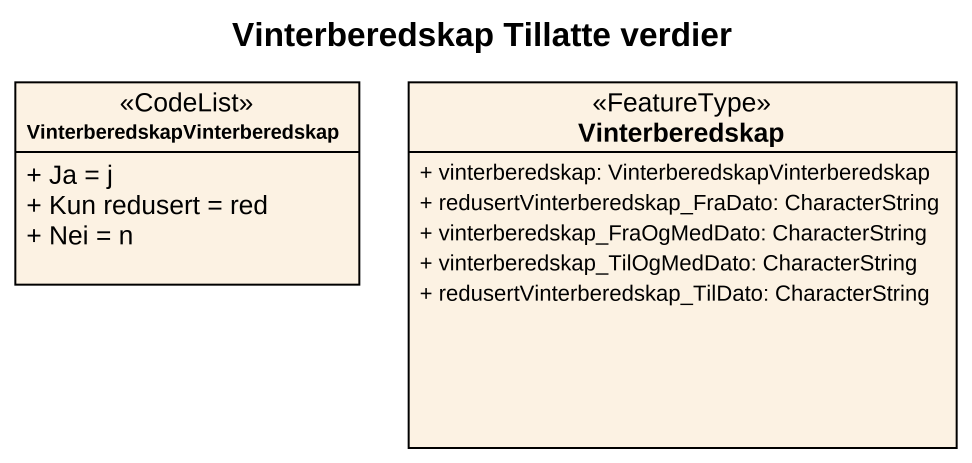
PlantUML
@startuml
title Vinterberedskap Tillatte verdier
hide circle
hide empty members
skinparam classAttributeIconSize 0
class "VinterberedskapVinterberedskap" as VinterberedskapVinterberedsk <<CodeList>> {
  + Ja = j
  + Kun redusert = red
  + Nei = n
}
class Vinterberedskap <<FeatureType>> {
  + vinterberedskap: VinterberedskapVinterberedskap
  + redusertVinterberedskap_FraDato: CharacterString
  + vinterberedskap_FraOgMedDato: CharacterString
  + vinterberedskap_TilOgMedDato: CharacterString
  + redusertVinterberedskap_TilDato: CharacterString
}
@enduml
